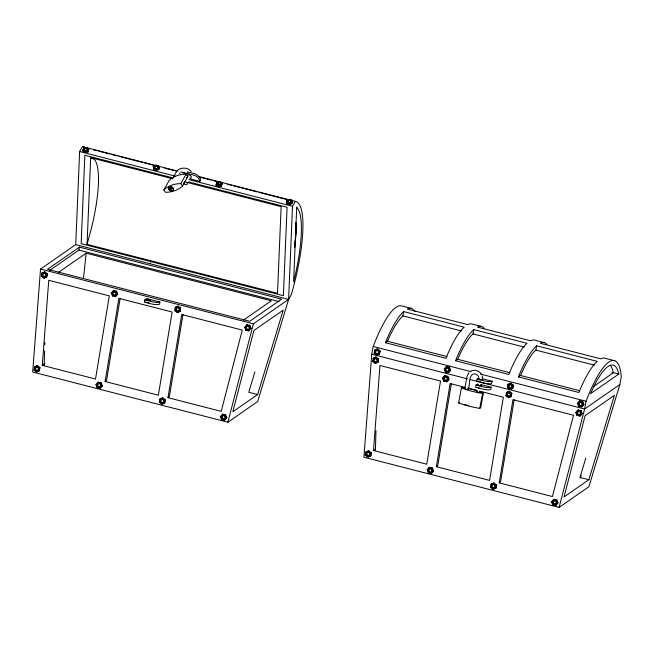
<?xml version="1.0" encoding="UTF-8"?>
<svg xmlns="http://www.w3.org/2000/svg" width="654" height="654" viewBox="0 0 654 654"><rect width="100%" height="100%" fill="white"/><g stroke="black" fill="none" stroke-linecap="round" stroke-linejoin="round"><path stroke-width="0.98" d="M44.186 364.981L44.603 350.724M44.783 344.617L44.848 342.582M375.404 450.165L375.976 430.814M82.772 151L83.622 147.845L86.655 147.371L88.879 148.867L88.037 152.03L85.004 152.505L82.772 151L83.303 149.692M84.129 148.188L83.491 150.306L84.129 148.188L86.467 147.82L88.184 148.981L87.546 151.09M83.573 149.03L83.622 147.845M85.004 152.505L85.045 151.319L82.821 149.815M85.208 151.458L85.233 150.861L83.516 149.709M88.159 149.57L86.442 148.417L86.467 147.82M88.037 152.03L88.879 148.867M153.257 166.418L153.853 169.631L156.837 170.342L159.175 169.026L159.224 167.841L158.587 165.814L155.603 165.094L153.257 166.418L153.853 169.631M154.409 168.74L153.919 167.171L155.726 166.157L155.75 165.568L158.047 166.116L158.513 168.274L158.047 166.116M156.707 169.288L156.731 168.691L158.538 167.677M156.837 170.342L156.878 169.157L159.224 167.841M216.041 185.278L216.883 182.114L219.916 181.64L222.147 183.145L222.098 184.33L221.297 186.3L218.264 186.774L216.041 185.278L216.842 183.308M216.76 184.575L217.398 182.458L219.736 182.098L221.453 183.251L220.807 185.368L221.428 183.848L220.284 183.079M218.264 186.774L218.313 185.589L216.082 184.093M221.297 186.3L222.147 183.145M286.526 200.688L287.114 203.909L290.098 204.62L292.444 203.304L292.493 202.111L291.856 200.083L288.872 199.372L286.526 200.688L287.114 203.909M291.316 200.386L291.782 202.544L291.316 200.386L289.019 199.838L287.212 200.852L287.188 201.448L288.994 200.435M287.678 203.01L287.212 200.852M290.098 204.62L290.147 203.435L292.493 202.111M291.807 201.268L291.856 200.083M198.677 176.515L295.265 201.35A80.491 19.08 -75.6 0 1 291.365 294.447L288.61 299.377L257.684 401.531L227.886 422.214L32.7 372.02L40.532 269.064L75.733 244.629L79.633 151.532L82.379 146.602L177.978 171.193M187.412 182.54L281.138 206.639L277.509 293.327L87.056 244.351L90.685 157.663L172.615 178.73M186.717 175.174L187.592 171.904L194.246 173.621A7.12 5.142 29.2 0 1 200.582 179.425L199.879 181.362L190.396 178.918M227.886 422.214L253.409 323.812L288.61 299.377L292.51 206.28L295.265 201.35M150.445 263.562L150.469 262.965M34.057 370.041L34.76 366.624L37.466 365.578L39.935 367.499L39.24 370.916L36.534 371.971L34.057 370.041L34.531 369.6M41.684 273.339L41.455 276.315L43.932 278.236L46.63 277.19L47.333 273.773L44.856 271.843L41.684 273.339L44.856 271.843M34.858 367.507L36.935 366.706L38.839 368.186L38.905 370.254L36.591 371.284L34.678 369.804L34.858 367.507L37.172 366.485L39.076 367.965M41.93 275.874L42.158 272.898M34.678 369.804L35.095 367.286M44.333 272.971L46.238 274.451L46.058 276.748L43.981 277.549L42.077 276.07C39.919 273.053 48.429 271.582 42.248 273.781M42.077 276.07L42.485 273.56M46.475 274.23L46.303 276.528L43.981 277.549M39.24 370.916L39.935 367.499M46.63 277.19L47.333 273.773M42.289 365.349L48.756 280.304L109.292 295.878L95.517 379.042L42.289 365.349L45.003 363.469M159.339 402.259L160.042 398.85L162.74 397.796L165.217 399.725L164.514 403.134L161.816 404.188L159.339 402.259L159.813 401.818M159.96 402.022L160.14 399.733L162.454 398.703L164.358 400.183L164.187 402.472L161.865 403.502L159.96 402.022L160.377 399.512M163.95 402.692L164.358 400.183M164.514 403.134L165.217 399.725M174.724 310.585L175.419 307.167L178.125 306.121L180.594 308.042L179.899 311.459L177.193 312.506L174.724 310.585L175.198 310.143M175.517 308.05L177.594 307.241L179.498 308.729L179.564 310.797L177.25 311.827L175.337 310.348L175.517 308.05L177.831 307.02L179.736 308.508M175.337 310.348L175.754 307.83M179.899 311.459L180.594 308.042M411.546 308.492L401.875 306.007A80.491 19.08 -75.6 0 0 373.213 346.489L371.75 354.239L363.918 457.203L559.105 507.398L588.911 486.715L619.837 384.56L621.3 376.802A80.491 19.08 -75.6 0 0 586.09 401.237L584.627 408.987L559.105 507.398M365.284 455.225L365.504 452.249L368.684 450.761L371.161 452.682L370.932 455.658L367.752 457.146L365.284 455.225L365.905 452.797M372.674 361.498L373.377 358.081L376.075 357.027L378.552 358.956L377.849 362.373L375.151 363.42L372.674 361.498L373.148 361.049M365.905 454.988L366.077 452.691L368.39 451.661L370.303 453.148L370.123 455.437L367.81 456.467L365.905 454.988L366.314 452.47M373.295 361.253L373.467 358.964L375.788 357.934L377.693 359.414L377.522 361.711L375.2 362.733L373.295 361.253L373.704 358.744M369.886 455.658L370.303 453.148M377.284 361.932L377.693 359.414M370.458 456.1L371.161 452.682M377.849 362.373L378.552 358.956M373.508 450.532L379.974 365.488L440.518 381.061L426.735 464.226L373.508 450.532L375.543 449.118M490.565 487.443L491.26 484.025L493.966 482.979L496.435 484.908L495.74 488.317L493.034 489.372L490.565 487.443L491.04 487.001M493.091 488.685L495.405 487.655L493.091 488.685L491.187 487.205L491.358 484.916L493.672 483.886L495.585 485.366M491.187 487.205L491.595 484.696M495.168 487.876L495.348 485.587L493.435 484.107L491.358 484.916M495.74 488.317L496.435 484.908M505.943 395.768L506.646 392.351L509.343 391.305L511.82 393.226L511.117 396.643L508.42 397.689L505.943 395.768L506.417 395.327M506.564 395.523L506.736 393.234L509.057 392.204L510.962 393.692L510.782 395.981L508.469 397.011L506.564 395.523L506.973 393.013M510.545 396.201L510.962 393.692M511.117 396.643L511.82 393.226M374.137 353.323L374.889 349.964L377.636 348.876L380.08 350.83L379.328 354.19L376.581 355.269L374.137 353.323L374.595 352.997M375.004 350.732L377.113 349.898L378.993 351.402L378.993 353.577L376.655 354.574L374.767 353.07L375.004 350.732L377.342 349.735L379.222 351.239M374.767 353.07L375.224 350.577M379.328 354.19L380.08 350.83M507.406 387.593L508.158 384.233L510.905 383.154L513.341 385.1L512.589 388.46L509.85 389.547L507.406 387.593L507.856 387.274M508.035 387.348L508.493 384.846L510.602 384.012L512.491 385.517L512.033 388.01L509.916 388.852L508.035 387.348L508.493 384.846M512.033 388.01L512.409 386.293M512.589 388.46L513.341 385.1M83.459 278.53L86.165 253.18L271.296 300.791L243.492 320.092M294.578 247.588L295.968 232.268L295.919 222.573M105.122 381.511L118.905 298.347L172.133 312.04L158.358 395.204L105.122 381.511L106.528 380.546L120.132 298.379M159.911 302.042L159.494 304.274A7.12 1.831 10.7 0 1 151.033 303.816L144.379 302.107L144.796 299.875L146.602 298.625L159.911 302.042A7.12 1.831 10.7 0 1 151.45 301.584L144.796 299.875M167.964 397.673L181.738 314.509L242.282 330.074L221.199 411.366L167.964 397.673L169.37 396.7L182.973 314.541M479.693 391.133L503.351 397.215L489.576 480.388L436.349 466.694L450.124 383.53L464.912 387.332M451.358 383.563L437.747 465.722L436.349 466.694M480.682 384.536L491.138 387.225L490.713 389.457A7.12 1.831 10.7 0 1 482.251 388.999L475.597 387.291L476.022 385.059L477.829 383.808M499.19 482.856L512.965 399.692L573.501 415.257L552.417 496.549L499.19 482.856L500.588 481.884L514.199 399.725M78.889 250.122L79.453 247.138L281.629 299.131L249.689 321.294L47.513 269.301L79.453 247.138M385.41 342.721L387.348 341.38C391.533 332.396 395.703 322.937 402.864 315.89L403.682 311.582L464.217 327.155L462.64 328.57A80.491 19.08 -75.6 0 0 447.246 355.081L445.954 358.294L385.41 342.721L386.71 339.508A80.491 19.08 -75.6 0 1 402.096 312.996L403.682 311.582M479.897 391.582A33.567 8.633 10.7 0 1 483.469 392.825L480.649 407.753L479.75 408.374A33.567 8.633 10.7 0 1 458.585 402.929L461.405 388.01L462.313 387.381A33.567 8.633 10.7 0 1 465.043 387.863M455.56 360.763L457.653 359.308L461.209 351.59A73.755 17.486 -75.6 0 1 471.722 335.085L473.014 333.932L473.831 329.624L527.059 343.317L525.473 344.732A80.491 19.08 -75.6 0 0 510.087 371.243L508.796 374.456L455.56 360.763L456.86 357.55A80.491 19.08 -75.6 0 1 472.245 331.038L473.831 329.624M464.741 388.566L467.07 376.246L468.861 372.649M468.313 389.228C470.308 384.626 468.428 376.009 473.185 374.039C475.483 373.385 477.968 374.881 478.695 377.105M478.9 377.881L477.15 379.091L476.725 381.323L483.38 383.031A7.12 1.831 10.7 0 0 491.456 383.62L492.168 381.29L482.685 378.854M479.75 408.374L482.57 393.455L483.469 392.825M518.401 376.925L520.494 375.47L524.05 367.752A73.755 17.486 -75.6 0 1 534.563 351.247L535.855 350.094L536.672 345.786L597.208 361.36L595.622 362.774A80.491 19.08 -75.6 0 0 580.237 389.285L578.945 392.49L518.401 376.925L519.701 373.712A80.491 19.08 -75.6 0 1 535.086 347.2L536.672 345.786M87.056 244.351L91.061 229.587A70.141 16.628 -75.6 0 0 94.004 159.233L90.685 157.663M254.921 371.873L248.749 392.245L257.66 394.534L283.207 310.151L253.907 330.483L232.824 411.767L257.66 394.534M585.845 458.029L579.975 477.428L588.878 479.717L614.425 395.335L585.126 415.666L564.042 496.95L588.878 479.717M580.212 478.082L581.226 475.213M88.184 148.981L87.571 150.502L85.233 150.861M217.398 182.458L216.776 183.978L218.501 185.139L220.831 184.771M163.835 189.987L169.133 180.504A33.567 24.255 29.2 0 1 186.12 174.095L187.886 176.441L182.58 185.924A33.567 24.255 29.2 0 1 165.601 192.333L163.835 189.987A33.567 24.255 29.2 0 1 180.815 183.578L186.12 174.095M172.607 178.607L176.498 171.65M169.411 189.284A1.259 0.907 29.2 0 1 169.574 188.385L172.231 187.772L172.754 188.475L170.563 189.693A1.259 0.907 29.2 0 1 169.411 189.284L170.114 188.025M179.515 173.637L180.12 172.877M111.352 293.082L113.665 290.441L116.633 291.128L117.761 294.014L115.447 296.654L112.48 295.968L111.352 293.082L111.826 292.64M113.682 291.324L112.267 293.017L113.142 295.24L115.423 295.772L112.905 295.461L112.03 293.237C112.12 289.493 119.837 293.098 113.444 291.545M115.186 295.992L116.845 294.079L116.265 292.591M95.966 384.756L98.28 382.116L101.247 382.803L102.384 385.688L100.544 387.896L100.07 388.337L97.103 387.65L95.966 384.756L98.28 382.116M100.544 387.896L97.52 387.143L96.653 384.92L98.304 382.999L99.833 383.35M98.304 382.999L100.593 383.53L101.46 385.754L100.046 387.446L97.757 386.923L96.653 384.92M100.07 388.337L102.384 385.688M244.612 327.36L246.926 324.711L249.893 325.398L251.03 328.283L248.716 330.932L245.749 330.245L244.612 327.36L245.087 326.918L246.223 329.804L248.455 330.27L246.403 329.518L245.536 327.294L246.95 325.594L249.239 326.125L250.106 328.349L248.455 330.27M246.95 325.594L245.536 327.294M220.365 416.753L222.679 414.113L225.646 414.791L226.774 417.685L224.461 420.326L221.493 419.639L220.365 416.753L220.839 416.312M221.044 416.909L222.695 414.996L224.984 415.519L225.859 417.743L224.208 419.664L221.919 419.132L221.044 416.909L222.695 414.996M442.57 378.265L444.884 375.625L447.851 376.312L448.979 379.197L447.14 381.396L446.666 381.838L443.698 381.151L442.57 378.265L444.884 375.625M443.249 378.421L444.36 380.424L446.412 381.176L444.123 380.644L443.249 378.421L444.908 376.508L446.429 376.859M446.412 381.176L448.064 379.263L446.952 377.26L444.908 376.508M446.666 381.838L448.979 379.197M427.193 469.94L429.506 467.299L432.474 467.986L433.602 470.872L431.763 473.071L431.288 473.512L428.321 472.834L427.193 469.94L429.506 467.299M427.871 470.103L429.523 468.182L431.812 468.714L432.686 470.937L431.027 472.85L428.746 472.327L427.871 470.103L428.983 472.106L431.264 472.629M431.027 472.85L432.686 470.937M431.288 473.512L433.602 470.872M575.839 412.535L578.144 409.894L581.12 410.581L582.248 413.467L580.409 415.674L579.934 416.116L576.967 415.429L575.839 412.535L578.144 409.894M578.169 410.777L576.517 412.699L577.629 414.701L579.673 415.445L577.392 414.922L576.313 412.094M579.673 415.445L581.332 413.532M579.934 416.116L582.248 413.467M551.584 501.937L553.897 499.288L556.865 499.975L557.993 502.869L556.162 505.068L555.687 505.509L552.712 504.823L551.584 501.937L553.897 499.288M552.058 501.495L553.137 504.316L555.426 504.847L557.077 502.926M555.687 505.509L557.993 502.869M444.229 369.175L446.584 366.592L449.56 367.278L450.622 370.221L448.726 372.469L445.3 372.11L444.229 369.175L446.584 366.592M445.734 371.595L448.252 371.962L445.734 371.595L444.916 369.33L446.608 367.434L448.897 367.957M448.023 372.126L449.715 370.221L449.167 368.717M448.268 372.796L450.622 370.221M577.498 403.444L579.853 400.869L582.82 401.556L583.891 404.491L581.986 406.747L578.569 406.387L577.498 403.444L579.853 400.869M578.177 403.608C578.986 400.698 582.935 401.581 582.984 404.499L581.292 406.396L579.003 405.864L578.177 403.608L579.231 405.709L581.52 406.232M581.292 406.396L582.984 404.499M581.537 407.074L583.891 404.491M172.255 187.469L171.626 187.796A1.259 0.907 29.2 0 1 170.939 187.682M43.932 278.236L44.407 277.795M113.665 290.441L113.191 290.883L116.159 291.57L117.287 294.455L117.761 294.014M116.159 291.57L116.633 291.128M34.286 367.066L37.466 365.578M112.48 295.968L112.954 295.526M116.845 294.079L115.733 292.076M115.447 296.654L115.922 296.213M36.591 371.284L34.915 369.584M36.534 371.971L39.714 370.475M174.945 307.609L178.125 306.121M177.25 311.827L175.574 310.127M97.806 382.557L100.773 383.244L101.247 382.803M177.193 312.506L180.373 311.018M97.103 387.65L97.577 387.209M101.46 385.754L100.356 383.751M159.568 399.292L162.74 397.796M160.14 399.733L162.454 398.703M161.865 403.502L164.187 402.472M246.926 324.711L246.452 325.152L249.419 325.839L250.556 328.725L251.03 328.283M161.816 404.188L164.988 402.692M249.419 325.839L249.893 325.398M246.713 325.815L249.239 326.125M245.749 330.245L246.403 329.518M250.106 328.349L249.002 326.346M248.716 330.932L249.19 330.491M222.679 414.113L222.205 414.554L225.172 415.241L226.3 418.127L226.774 417.685M222.458 415.216L224.984 415.519M225.172 415.241L225.646 414.791M224.208 419.664L222.156 418.912L221.493 419.639M225.859 417.743L224.747 415.74M224.461 420.326L224.935 419.884M372.903 358.523L376.075 357.027M373.467 358.964L375.788 357.934M375.2 362.733L377.522 361.711M375.151 363.42L378.323 361.932M444.409 376.066L447.377 376.753L447.851 376.312M446.952 377.26L447.769 378.519M365.504 452.249L368.684 450.761M443.698 381.151L444.172 380.71M366.077 452.691L368.39 451.661M367.81 456.467L370.123 455.437M367.752 457.146L370.932 455.658M506.171 392.792L509.343 391.305M506.736 393.234L509.057 392.204M429.523 468.182L431.575 468.934L432.449 471.158M508.469 397.011L510.782 395.981M429.032 467.741L432 468.428L432.474 467.986M508.42 397.689L511.591 396.201M428.321 472.834L428.983 472.106M490.786 484.467L493.966 482.979M493.034 489.372L493.508 488.93M577.67 410.336L580.646 411.023L581.12 410.581M577.932 410.998L580.458 411.309L578.929 410.957M576.967 415.429L577.629 414.701M553.423 499.73L556.39 500.416L556.865 499.975M555.426 504.847L553.374 504.095C551.06 501.504 553.725 499.452 556.202 500.702M552.712 504.823L553.374 504.095M374.44 350.291L377.636 348.876M376.655 354.574L374.995 352.915M376.581 355.269L377.039 354.95M444.916 369.33L445.963 371.431M446.134 366.919L449.56 367.278M445.3 372.11L445.75 371.791M449.715 370.221L448.669 368.12M507.708 384.56L510.905 383.154M509.916 388.852L512.254 387.855M509.85 389.547L513.047 388.141M579.403 401.196L582.82 401.556M578.569 406.387L579.019 406.06M49.377 270.601L78.921 250.098L279.127 301.584M58.353 272.481L86.165 253.18M458.585 402.929L459.492 402.308M593.603 386.457L613.321 372.78A73.755 17.486 -75.6 0 0 610.305 365.382M618.798 374.039L590.554 393.643L593.857 386.465A75.839 17.977 -75.6 0 1 617.621 369.976L618.798 374.039L612.03 372.298M619.837 384.56L584.627 408.987L482.129 382.631M177.569 170.261C181.452 167.032 188.295 167.399 191.311 171.601M155.75 165.568L153.943 166.582L154.434 168.143L156.731 168.691M291.807 201.947L290 202.969L287.703 202.421M470.373 371.366C473.986 369.085 479.055 370.507 481.262 374.08M377.947 354.591L379.778 353.863M508.264 385.01L510.382 384.176L512.262 385.68M494.416 488.579L496.214 487.876M492.168 381.29L491.873 381.388A7.12 1.831 10.7 0 1 483.805 380.8L477.15 379.091M84.113 148.785L86.442 148.417M85.045 151.319L88.077 150.845M217.373 183.055L218.935 182.809M218.313 185.589L221.346 185.115M580.638 401.883L582.158 402.235M445.161 380.939L447.14 381.396M554.183 504.61L556.162 505.068M155.726 166.157L158.023 166.705M289.763 200.614L291.292 200.982M153.894 168.446L156.878 169.157M287.163 202.724L290.147 203.435M186.799 173.326L193.453 175.035A7.12 5.142 29.2 0 1 199.789 180.839L199.879 181.362M180.937 171.953L187.837 173.727M96.661 150.633L93.726 149.88L94.585 150.289M98.607 151.139L109.349 153.903M111.303 154.401L117.164 155.905M119.118 156.412L142.547 162.437M144.501 162.936L153.289 165.2M164.865 168.176L175.705 170.964M182.605 172.738L186.545 173.751M199.364 177.046L211.193 180.087M213.163 180.594L216.122 181.362M227.69 184.338L231.598 185.335M233.552 185.842L256.989 191.867M258.943 192.374L287.253 199.65M79.633 151.532L175.231 176.114M189.022 179.662L292.51 206.28M172.656 177.806L84.856 155.227L81.153 243.672L283.386 295.682L287.09 207.236L188.434 181.869M481.696 326.534L472.09 324.057A80.491 19.08 -75.6 0 0 469.286 323.959L467.831 324.646L407.295 309.08L408.742 308.386A80.491 19.08 -75.6 0 1 414.947 311.664M544.537 342.696L534.931 340.219A80.491 19.08 -75.6 0 0 532.119 340.121L530.672 340.808L477.445 327.114L478.891 326.428A80.491 19.08 -75.6 0 1 484.083 328.251M614.752 360.755L605.081 358.261A80.491 19.08 -75.6 0 0 602.269 358.155L600.822 358.85L540.286 343.276L541.733 342.59A80.491 19.08 -75.6 0 1 546.924 344.413M402.864 315.89L461.454 330.957M473.014 333.932L524.279 347.111M535.855 350.094L594.445 365.161M75.733 244.629L288.61 299.377M387.086 341.159L447.066 356.585M457.653 359.308L509.899 372.747M520.494 375.47L579.485 390.642M373.213 346.489L470.782 371.578M480.641 374.121L586.09 401.237M40.532 269.064L253.409 323.812M371.75 354.239L467.348 378.829M470.308 379.59L478.188 381.617M476.022 385.059L482.677 386.767A7.12 1.831 10.7 0 0 491.138 387.225M467.863 388.092L476.741 390.373M217.112 181.616L217.97 182.016M154.27 165.454L155.129 165.854M508.869 391.746L511.346 393.667M508.82 392.425L510.725 393.912M506.801 395.302L508.706 396.79M375.6 357.468L378.077 359.398M375.551 358.155L377.456 359.635M373.532 361.033L375.437 362.512M493.492 483.42L495.961 485.35M491.424 486.985L493.329 488.464M368.21 451.203L370.687 453.124M368.153 451.881L370.066 453.369M177.651 306.562L180.12 308.484M366.142 454.767L368.047 456.247M44.382 272.293L46.859 274.214M42.314 275.849L44.219 277.329M162.266 398.237L164.743 400.166M162.217 398.924L164.121 400.403M160.197 401.801L162.102 403.281M36.992 366.019L39.461 367.94M510.447 383.481L512.891 385.427M508.264 387.184L510.145 388.689M377.178 349.203L379.622 351.157M180.815 183.578L182.58 185.924M580.646 411.023L581.774 413.908M580.221 411.529L581.095 413.753M556.39 500.416L557.519 503.31M555.965 500.923L556.84 503.147M447.377 376.753L448.505 379.639M432 468.428L433.128 471.313M221.281 416.688L222.156 418.912M100.773 383.244L101.91 386.13M582.371 401.875L583.442 404.818M581.937 402.398L582.755 404.663M449.102 367.605L450.173 370.54M292.019 201.947L292.444 203.304M158.538 166.999L159.175 169.026M482.17 375.976L482.578 378.012M482.243 379.001A2.036 0.523 10.7 0 1 482.268 379.721A2.036 0.523 10.7 0 1 479.578 379.32A2.036 0.523 10.7 0 1 479.08 378.527M480.804 381.928A2.036 0.523 10.7 0 1 479.3 381.601M478.409 381.11A2.036 0.523 10.7 0 1 478.36 380.963M479.66 391.844A1.815 0.466 10.7 0 1 479.57 392.498A1.815 0.466 10.7 0 1 477.044 392.032A1.815 0.466 10.7 0 1 477.134 391.378A1.725 0.441 10.7 0 0 476.929 391.959A1.725 0.441 10.7 0 0 479.194 392.457A1.725 0.441 10.7 0 0 479.766 391.967M467.831 388.803A1.815 0.466 10.7 0 1 467.741 389.457A1.815 0.466 10.7 0 1 465.215 388.991A1.815 0.466 10.7 0 1 465.305 388.337M468.673 388.59A33.567 8.633 10.7 0 1 477.126 390.732M482.57 393.455A33.567 8.633 10.7 0 1 461.405 388.01M468.558 405.431A2.673 0.687 10.7 0 1 464.438 404.524M466.049 404.842A2.673 0.687 10.7 0 1 464.896 404.45M446.837 370.998A1.504 1.406 54.4 0 1 446.494 368.529A1.504 1.406 54.4 0 1 448.808 369.387A1.504 1.406 54.4 0 1 447.197 371.129M378.535 352.318A1.504 1.406 54.4 0 1 376.966 353.528M376.271 353.209A1.504 1.406 54.4 0 1 376.001 352.931M375.69 352.22A1.504 1.406 54.4 0 1 376.876 350.618A1.504 1.406 54.4 0 1 378.527 351.934M481.115 384.969A2.036 0.523 10.7 0 1 481.017 385.705A2.036 0.523 10.7 0 1 478.188 385.181A2.036 0.523 10.7 0 1 478.287 384.446M479.161 387.822A2.036 0.523 10.7 0 1 478.172 387.569M492.094 486.306A1.504 1.365 47 0 1 493.361 484.737A1.504 1.365 47 0 1 494.931 486.29A1.504 1.365 47 0 1 493.394 487.598M492.691 487.287A1.504 1.365 47 0 1 492.413 487.009M374.325 360.722A1.504 1.365 47 0 1 375.47 358.784A1.504 1.365 47 0 1 376.998 360.706A1.504 1.365 47 0 1 374.807 361.335M554.232 503.67A1.504 1.365 47 0 1 553.742 501.324A1.504 1.365 47 0 1 556.064 501.863A1.504 1.365 47 0 1 554.968 503.842M508.403 395.809A1.504 1.365 47 0 1 507.774 393.487A1.504 1.365 47 0 1 510.112 393.88A1.504 1.365 47 0 1 509.147 395.932M579.583 414.383A1.504 1.365 47 0 1 577.899 413.761M577.719 413.418A1.504 1.365 47 0 1 578.389 411.668A1.504 1.365 47 0 1 580.253 412.355A1.504 1.365 47 0 1 579.91 414.227M444.36 378.78A1.504 1.365 47 0 1 446.216 377.407A1.504 1.365 47 0 1 446.821 379.802A1.504 1.365 47 0 1 444.45 379.148M429.841 471.681A1.504 1.365 47 0 1 429.351 469.335A1.504 1.365 47 0 1 431.673 469.874A1.504 1.365 47 0 1 430.577 471.845M148.948 302.753A2.036 0.523 10.7 0 1 147.428 302.524M146.243 302.058A2.036 0.523 10.7 0 1 146.014 301.747M35.594 368.905A1.504 1.365 47 0 1 37.352 367.417A1.504 1.365 47 0 1 38.104 369.788A1.504 1.365 47 0 1 35.708 369.273M161.808 402.3A1.504 1.365 47 0 1 161.17 399.978A1.504 1.365 47 0 1 163.508 400.379A1.504 1.365 47 0 1 162.544 402.423M43.589 276.151A1.504 1.365 47 0 1 43.663 273.74A1.504 1.365 47 0 1 45.813 275.032A1.504 1.365 47 0 1 43.916 276.348M222.147 417.26A1.504 1.365 47 0 1 224.011 415.895A1.504 1.365 47 0 1 224.616 418.29A1.504 1.365 47 0 1 222.246 417.636M176.253 309.448A1.504 1.365 47 0 1 178.011 307.96A1.504 1.365 47 0 1 178.763 310.323A1.504 1.365 47 0 1 176.367 309.816M247.629 329.224A1.504 1.365 47 0 1 246.558 327.033A1.504 1.365 47 0 1 248.88 326.959A1.504 1.365 47 0 1 248.365 329.199M113.412 294.308A1.504 1.365 47 0 1 114.254 292.117A1.504 1.365 47 0 1 115.946 293.998A1.504 1.365 47 0 1 113.682 294.602M97.757 385.271A1.504 1.365 47 0 1 99.612 383.898A1.504 1.365 47 0 1 100.225 386.301A1.504 1.365 47 0 1 97.855 385.639M82.379 146.602A80.491 19.08 -75.6 0 1 84.121 147.224M296.009 222.63A73.755 17.486 -75.6 0 1 294.692 247.13M187.445 176.073A2.036 1.472 29.2 0 1 189.251 174.986A2.036 1.472 29.2 0 1 191.254 176.784A2.036 1.472 29.2 0 1 189.791 178.182M184.142 182.237A1.815 1.316 29.2 0 1 186.938 182.752A1.815 1.316 29.2 0 1 186.12 184.755A1.815 1.316 29.2 0 1 183.88 182.867M187.886 176.441A33.567 24.255 29.2 0 1 186.447 177.716M171.389 186.684A2.673 1.929 29.2 0 1 173.122 190.24A2.673 1.929 29.2 0 1 168.879 189.219A2.673 1.929 29.2 0 1 170.727 186.521M290.605 201.367A1.504 0.981 2.2 0 1 290.384 202.805A1.504 0.981 2.2 0 1 288.21 202.487A1.504 0.981 2.2 0 1 288.806 201.105M157.336 167.089A1.504 0.981 2.2 0 1 157.352 168.389A1.504 0.981 2.2 0 1 155.399 168.528M155.096 168.348A1.504 0.981 2.2 0 1 155.219 166.966M86.573 149.104A1.504 0.981 2.2 0 1 86.581 150.804M85.829 150.919A1.504 0.981 2.2 0 1 84.44 150.289A1.504 0.981 2.2 0 1 84.758 149.218M220.153 183.537A1.504 0.981 2.2 0 1 219.957 185.033A1.504 0.981 2.2 0 1 217.733 184.6A1.504 0.981 2.2 0 1 218.698 183.251M296.72 207.261L293.597 281.948L295.837 272.456A75.839 17.977 -75.6 0 0 298.461 209.615L296.72 207.261M579.264 404.025A1.504 1.406 54.4 0 0 581.537 405.21A1.504 1.406 54.4 0 0 581.283 402.668A1.504 1.406 54.4 0 0 579.264 404.025M508.943 386.113A1.504 1.406 54.4 0 0 510.962 387.724A1.504 1.406 54.4 0 0 511.215 385.214A1.504 1.406 54.4 0 0 508.943 386.113M366.812 454.089A1.504 1.365 47 0 0 369.15 455.127A1.504 1.365 47 0 0 368.692 452.65A1.504 1.365 47 0 0 366.812 454.089M146.97 299.998A2.036 0.523 10.7 0 0 150.346 300.382A2.036 0.523 10.7 0 0 147.984 299.295A2.036 0.523 10.7 0 0 146.97 299.998M168.895 189.578A2.673 1.929 29.2 0 0 173.228 190.167A2.673 1.929 29.2 0 0 170.62 186.717A2.673 1.929 29.2 0 0 168.895 189.578"/></g></svg>
